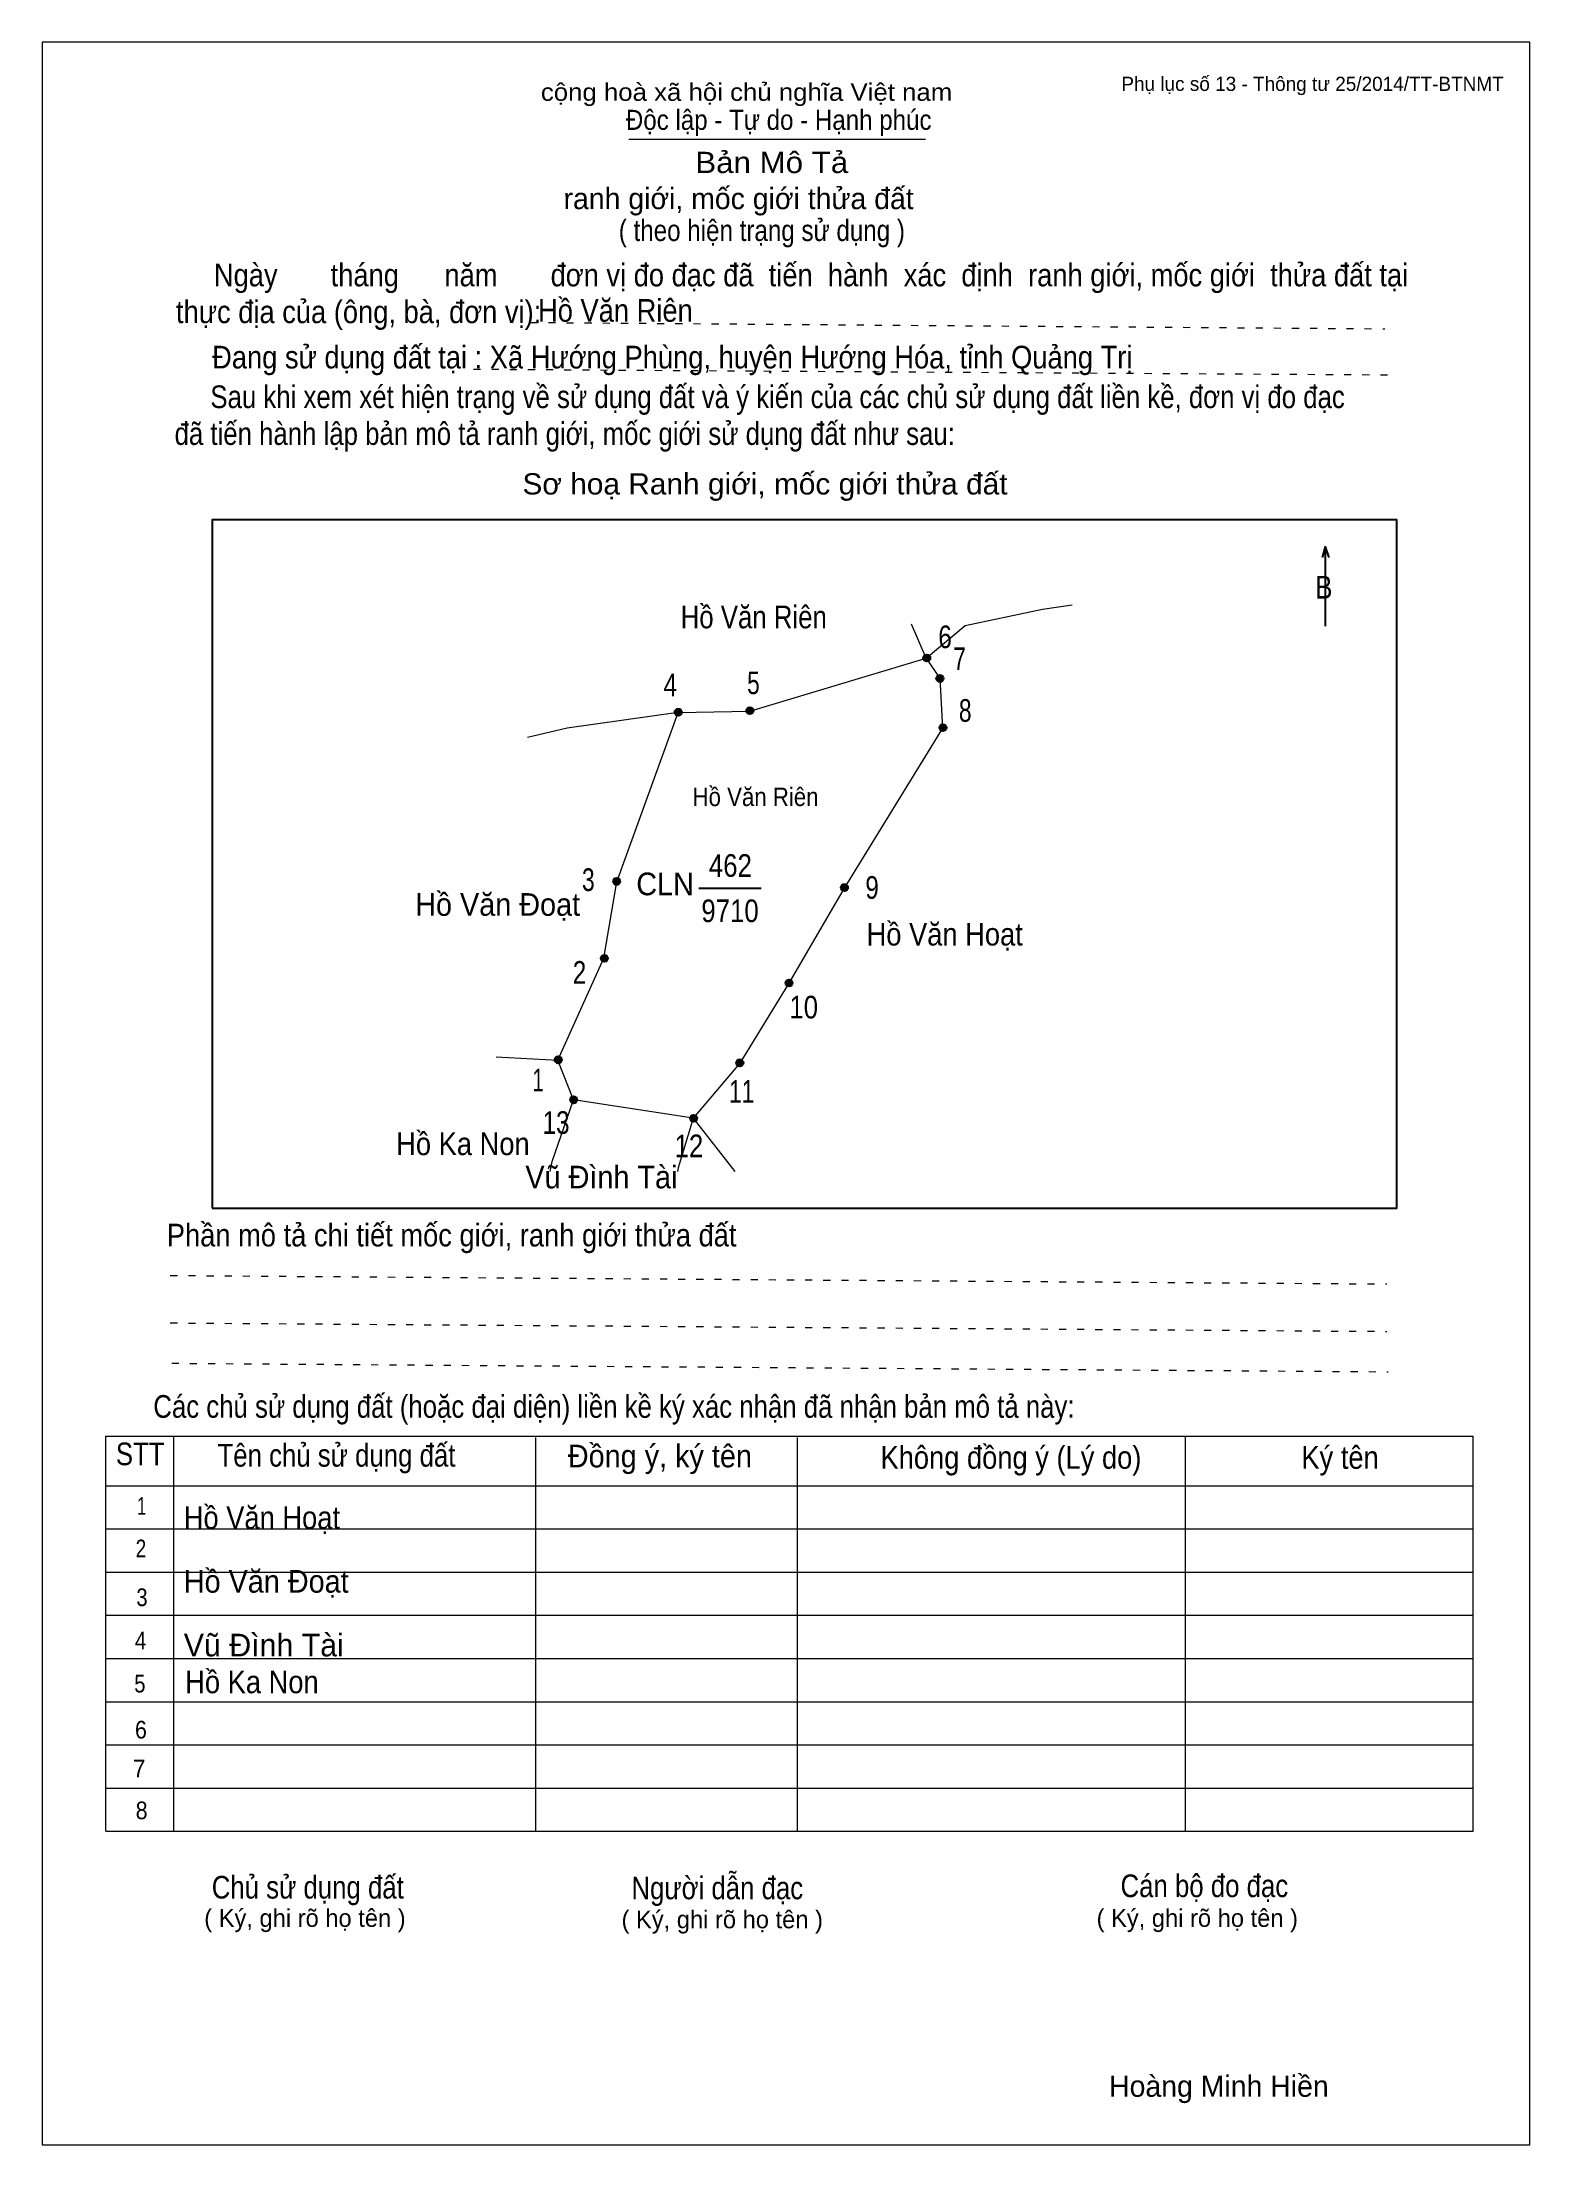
# Model space of a CAD drawing. Header units: centimetres. Extents: x 0 to 21, y 0 to 29.7.
import ezdxf
from ezdxf.enums import TextEntityAlignment as Align

# ---------------------------------------------------------------- set-up
doc = ezdxf.new("R2010")
doc.units = ezdxf.units.CM
doc.header["$LTSCALE"] = 0.13
doc.linetypes.add('DOTTED', pattern=[1.5, 0.3, -1.2])
for name, color, linetype, lineweight in [('1', 7, 'Continuous', 13), ('32', 7, 'Continuous', 25), ('33', 7, 'Continuous', 25), ('61', 7, 'Continuous', 13), ('62', 7, 'Continuous', 13)]:
    doc.layers.add(name, color=color, linetype=linetype, lineweight=lineweight)
for name, color, linetype in [('34', 7, 'Continuous'), ('45', 7, 'Continuous'), ('63', 7, 'Continuous')]:
    doc.layers.add(name, color=color, linetype=linetype)

msp = doc.modelspace()

# ---------------------------------------------------------------- hatches: boundary and pattern name
at = {"layer": '32'}
for points in [[(12.5365, 21.0002, 1), (12.4365, 21.0002, 1)], [(12.7216, 20.7122, 1), (12.6216, 20.7122, 1)], [(9.0291, 20.2344, 1), (8.9291, 20.2344, 1)], [(10.0409, 20.2561, 1), (9.9409, 20.2561, 1)], [(12.765, 20.0172, 1), (12.665, 20.0172, 1)], [(8.1603, 17.8451, 1), (8.0603, 17.8451, 1)], [(11.3749, 17.7583, 1), (11.2749, 17.7583, 1)], [(7.9866, 16.7591, 1), (7.8866, 16.7591, 1)], [(10.593, 16.4116, 1), (10.493, 16.4116, 1)], [(7.335, 15.3256, 1), (7.235, 15.3256, 1)], [(9.898, 15.2821, 1), (9.798, 15.2821, 1)], [(7.5522, 14.7609, 1), (7.4522, 14.7609, 1)], [(9.2464, 14.5002, 1), (9.1464, 14.5002, 1)]]:
    msp.add_hatch(color=256, dxfattribs=at).paths.add_polyline_path(points)

# ---------------------------------------------------------------- linework, layer by layer
at = {"layer": '1'}
msp.add_lwpolyline([(21, 0), (21, 29.7), (0, 29.7), (0, 0)], close=True, dxfattribs=at)
at = {"layer": '32'}
for centre in [(12.4865, 21.0002), (12.6716, 20.7122), (8.9791, 20.2344), (9.9909, 20.2561), (12.715, 20.0172), (8.1103, 17.8451), (11.3249, 17.7583), (7.9366, 16.7591), (10.543, 16.4116), (7.285, 15.3256), (9.848, 15.2821), (7.5022, 14.7609), (9.1964, 14.5002)]:
    msp.add_circle(centre, 0.05, dxfattribs=at)
at = {"layer": '33'}
msp.add_line((9.27, 17.75), (10.15, 17.75), dxfattribs=at)
at = {"layer": '61'}
for p, q in [((12.48, 21), (12.27, 21.48)), ((6.41, 15.37), (7.28, 15.32)), ((7.5, 14.76), (7.28, 15.32)), ((9.19, 14.5), (7.5, 14.76)), ((9.19, 14.5), (9.78, 13.75))]:
    msp.add_line(p, q, dxfattribs=at)
for points in [[(12.48, 21), (13.03, 21.46), (14.12, 21.69), (14.54, 21.75)], [(8.98, 20.23), (9.99, 20.25), (12.48, 21)], [(12.48, 21), (12.67, 20.71), (12.71, 20.01), (11.32, 17.75), (10.54, 16.41), (9.85, 15.28), (9.19, 14.5)], [(8.98, 20.23), (7.41, 20.01), (6.85, 19.88)], [(7.28, 15.32), (7.93, 16.76), (8.11, 17.84), (8.98, 20.23)], [(7.17, 13.75), (7.2, 13.89), (7.5, 14.76)], [(9.19, 14.5), (8.98, 13.8), (8.97, 13.75)]]:
    msp.add_lwpolyline(points, dxfattribs=at)
at = {"layer": '62'}
for p, q in [((8.28, 28.33), (12.47, 28.33)), ((0.9, 10.01), (20.2, 10.01)), ((0.9, 4.43), (0.9, 10.01)), ((1.86, 4.43), (1.86, 10.01)), ((6.97, 4.43), (6.97, 9.99)), ((10.66, 4.43), (10.66, 9.99)), ((16.14, 4.43), (16.14, 10.01)), ((20.2, 4.43), (20.2, 10.01)), ((0.9, 9.31), (20.2, 9.31)), ((0.9, 8.7), (20.2, 8.7)), ((0.9, 8.09), (20.2, 8.09)), ((0.9, 7.48), (20.2, 7.48)), ((0.9, 6.87), (20.2, 6.87)), ((0.9, 6.26), (20.2, 6.26)), ((0.9, 5.65), (20.2, 5.65)), ((0.9, 5.04), (20.2, 5.04)), ((0.9, 4.43), (20.2, 4.43))]:
    msp.add_line(p, q, dxfattribs=at)
at = {"layer": '62', "linetype": 'DOTTED'}
for p, q in [((6.89, 25.74), (18.95, 25.65)), ((6.09, 25.08), (19.04, 25)), ((1.81, 12.28), (18.98, 12.16)), ((1.81, 11.61), (18.98, 11.49)), ((1.83, 11.04), (19, 10.92))]:
    msp.add_line(p, q, dxfattribs=at)
at = {"layer": '62', "lineweight": 25}
for p, q in [((18.11, 22.58), (18.11, 21.45)), ((18.11, 22.57), (18.07, 22.42)), ((18.11, 22.57), (18.16, 22.42))]:
    msp.add_line(p, q, dxfattribs=at)
msp.add_lwpolyline([(2.4, 13.23), (19.12, 13.23), (19.12, 22.95), (2.4, 22.95)], close=True, dxfattribs=at)

# ---------------------------------------------------------------- texts
at = {"layer": '32'}
for s, width, p in [('6', 0.8, (12.745, 21.14)), ('7', 0.75, (12.95, 20.83)), ('5', 0.75, (10.04, 20.49)), ('4', 0.8, (8.865, 20.46)), ('8', 0.75, (13.03, 20.1)), ('3', 0.75, (7.71, 17.71)), ('9', 0.8, (11.715, 17.6)), ('2', 0.8, (7.585, 16.4)), ('10', 0.85, (10.75, 15.91)), ('1', 0.65, (7, 14.88)), ('11', 0.75, (9.875, 14.72)), ('13', 0.8, (7.255, 14.28)), ('12', 0.85, (9.13, 13.95))]:
    msp.add_text(s, height=0.32, dxfattribs=dict(at, width=width)).set_placement(p, align=Align.CENTER)
at = {"layer": '33'}
for s, width, p in [('Hồ Văn Riên', 0.85, (10.045, 21.42)), ('462', 0.85, (9.715, 17.91)), ('Hồ Văn Đoạt', 0.95, (6.43, 17.36)), ('9710', 0.85, (9.71, 17.27)), ('Hồ Văn Hoạt', 0.9, (12.74, 16.94)), ('Hồ Ka Non', 0.9, (5.94, 13.98)), ('Vũ Đình Tài', 0.95, (7.895, 13.51))]:
    msp.add_text(s, height=0.32, dxfattribs=dict(at, width=width)).set_placement(p, align=Align.CENTER)
at = {"layer": '33', "width": 0.95}
msp.add_text('CLN', height=0.32, dxfattribs=at).set_placement((9.2, 17.65), align=Align.RIGHT)
at = {"layer": '34'}
for s, width, p in [('Hồ Văn Riên', 0.9, (7, 25.75)), ('Hồ Văn Hoạt', 0.9, (2, 8.7)), ('Hồ Văn Đoạt', 0.95, (2, 7.8)), ('Hồ Ka Non', 0.9, (2.02, 6.38))]:
    msp.add_text(s, height=0.32, dxfattribs=dict(at, width=width)).set_placement(p)
msp.add_text('Vũ Đình Tài', height=0.32, dxfattribs=at).set_placement((2, 6.9))
at = {"layer": '45', "width": 0.9}
msp.add_text('Hồ Văn Riên', height=0.2606, dxfattribs=at).set_placement((10.07, 18.91), align=Align.CENTER)
at = {"layer": '62'}
for s, height, width, p in [('cộng hoà xã hội chủ nghĩa Việt nam', 0.2474, 1.1, (7.04, 28.87)), ('Độc lập - Tự do - Hạnh phúc', 0.2828, 0.9, (8.24, 28.46)), ('Bản Mô Tả', 0.3, 1.1, (9.22, 27.85)), ('( theo hiện trạng sử dụng )', 0.3, 0.85, (8.14, 26.89)), ('     Ngày       tháng      năm       đơn vị đo đạc đã  tiến  hành  xác  định  ranh giới, mốc giới  thửa đất tại ', 0.32, 0.9, (1.89, 26.25)), ('thực địa của (ông, bà, đơn vị): ', 0.32, 0.9, (1.89, 25.73)), ('Đang sử dụng đất tại : Xã Hướng Phùng, huyện Hướng Hóa, tỉnh Quảng Trị', 0.32, 0.9, (2.4, 25.09)), ('     Sau khi xem xét hiện trạng về sử dụng đất và ý kiến của các chủ sử dụng đất liền kề, đơn vị đo đạc ', 0.32, 0.85, (1.87, 24.53)), ('đã tiến hành lập bản mô tả ranh giới, mốc giới sử dụng đất như sau:', 0.32, 0.85, (1.87, 24.01)), ('Sơ hoạ Ranh giới, mốc giới thửa đất', 0.3, 1.05, (6.78, 23.31)), ('B', 0.32, 0.85, (17.97, 21.84)), ('Phần mô tả chi tiết mốc giới, ranh giới thửa đất ', 0.32, 0.9, (1.76, 12.69)), ('Các chủ sử dụng đất (hoặc đại diện) liền kề ký xác nhận đã nhận bản mô tả này:', 0.32, 0.85, (1.57, 10.27))]:
    msp.add_text(s, height=height, dxfattribs=dict(at, width=width)).set_placement(p)
msp.add_text('ranh giới, mốc giới thửa đất', height=0.3, dxfattribs=at).set_placement((7.36, 27.34))
for s, height, width, p in [('STT', 0.32, 0.85, (1.385, 9.6)), ('Tên chủ sử dụng đất', 0.32, 0.85, (4.155, 9.58)), ('Đồng ý, ký tên', 0.32, 0.95, (8.72, 9.57)), ('Không đồng ý (Lý do)', 0.32, 0.9, (13.675, 9.55)), ('Ký tên', 0.32, 0.9, (18.32, 9.55)), ('1', 0.25, 0.7, (1.405, 8.9)), ('2', 0.25, 0.8, (1.395, 8.3)), ('3', 0.25, 0.85, (1.41, 7.61)), ('4', 0.25, 0.85, (1.39, 7)), ('5', 0.25, 0.85, (1.38, 6.39)), ('6', 0.25, 0.9, (1.395, 5.74)), ('7', 0.25, 0.95, (1.37, 5.19)), ('8', 0.25, 0.9, (1.405, 4.6)), ('Người dẫn đạc', 0.32, 0.85, (9.53, 3.47)), ('Chủ sử dụng đất', 0.32, 0.85, (3.75, 3.48)), ('Cán bộ đo đạc', 0.32, 0.85, (16.405, 3.5))]:
    msp.add_text(s, height=height, dxfattribs=dict(at, width=width)).set_placement(p, align=Align.CENTER)
for p in [(3.71, 3.08), (9.6, 3.06), (16.305, 3.08)]:
    msp.add_text('( Ký, ghi rõ họ tên )', height=0.25, dxfattribs=at).set_placement(p, align=Align.CENTER)
at = {"layer": '63'}
msp.add_text('Phụ lục số 13 - Thông tư 25/2014/TT-BTNMT', height=0.2, dxfattribs=at).set_placement((20.63, 29.01), align=Align.RIGHT)
msp.add_text('Hoàng Minh Hiền', height=0.3, dxfattribs=at).set_placement((16.61, 0.68), align=Align.CENTER)

doc.saveas('drawing.dxf')
